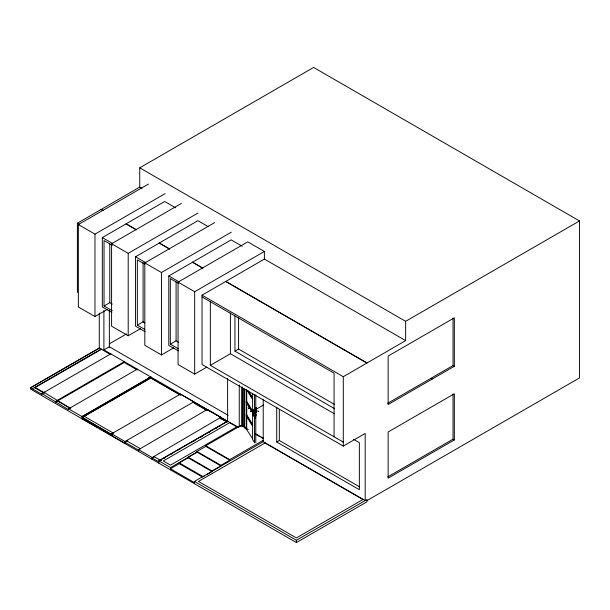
<?xml version="1.0" encoding="UTF-8"?>
<svg xmlns="http://www.w3.org/2000/svg" width="610" height="610" viewBox="0 0 610 610"><rect width="100%" height="100%" fill="white"/><g stroke="black" fill="none" stroke-linecap="round" stroke-linejoin="round"><path stroke-width="0.91" d="M253.661 411.903L253.478 412.52L253.203 412.146M253.729 415.86C253.485 410.599 251.755 415.257 253.684 416.104C255.155 417.118 253.211 410.698 253.424 414.739M255.331 416.295L255.331 413.984M252.868 410.172L253.18 409.783L253.729 411.689M253.379 410.164C253.973 408.715 254.85 413.26 253.813 412.604M254.073 414.983L253.516 414.045L254.073 415.448M250.901 411.414L250.527 411.773L250.946 410.865M252.982 410.187L253.615 412.772L253.074 412.032M255.308 410.172L255.712 410.385M255.826 410.164C256.833 409.79 256.528 414.144 255.88 411.559M256.017 410.827L256.07 411.491M255.88 412.459L255.308 409.76L263.573 404.964M221.018 419.017L221.003 417.24L207.377 409.371L138.6 449.677L138.6 451.461M221.003 417.24L152.225 457.546L152.225 459.33L152.225 457.546L138.584 449.684L138.6 450.958M77.394 292.587L77.394 223.199L139.751 187.095L139.751 167.819L313.609 67.443L579.5 220.95L579.5 377.91L366.991 500.596M107.154 309.522L94.969 316.552L78.355 306.96L78.355 224.549L148.474 184.067M78.355 224.549L94.969 234.141L165.089 193.66M111.821 312.457L102.327 306.975L102.327 237.587L164.677 201.491L175.756 207.888M140.392 328.706L128.207 335.744L111.584 326.152L111.584 243.741L181.376 203.443M111.584 243.741L128.207 253.333L197.991 213.042M145.058 331.649L135.557 326.167L135.557 256.779L197.915 220.675L208.201 226.615M173.629 347.898L161.444 354.936L144.822 345.336L144.822 262.925L214.689 222.589M144.822 262.925L161.444 272.517L231.312 232.181M112.278 245.319L104.035 240.554L104.035 305.991L109.785 302.674L112.255 304.1M178.295 350.841L168.795 345.359L168.795 275.964L231.152 239.867L242.231 246.265M206.866 367.083L194.681 374.121L178.059 364.528L178.059 282.117L247.767 241.865L264.389 251.465L264.389 259.059L405.642 340.609L343.285 376.705L343.285 446.101L365.176 433.458L365.176 500.566L263.223 441.709L194.438 481.42L194.438 483.7M178.059 282.117L194.681 291.71L264.389 251.465M144.684 264.107L137.349 259.875L137.349 325.138L143.091 321.821L144.722 322.759M194.438 481.42L296.391 540.277L366.991 499.514L366.991 501.801L296.391 542.557L30.5 389.05L30.5 387.754L99.285 348.035L110.776 354.669M30.5 387.853L99.712 347.891M109.274 343.865L126.514 333.914M32.292 388.791L101.085 349.072M34.724 387.739L101.832 349.095M103.906 310.475L103.906 349.904L109.358 346.754L228.117 415.326M225.738 281.37L366.991 363.019L225.738 281.469L264.389 259.059M343.285 446.101L202.032 364.544L202.032 295.156L225.738 281.469M30.5 387.754L41.991 394.38L41.991 393.587L110.776 353.869M55.502 401.388L124.303 361.677L124.303 362.477L137.364 370.018L137.364 369.119L68.579 408.837L68.579 409.737L41.991 393.587M55.502 402.181L124.303 362.477M178.303 283.231L170.335 278.633L170.335 344.177L176.084 340.868L178.471 342.24M68.579 408.837L82.03 416.607L150.822 376.888L150.876 378.078M150.822 376.988L82.03 416.706L82.091 417.537L111.577 434.556L82.335 417.324L150.822 378.04L180.423 395.135M82.091 417.537L150.822 377.788L180.423 394.983M82.03 418.803L97.966 427.648M210.343 301.729L210.343 365.352L230.412 353.762L334.356 413.771M234.949 316.026L234.949 351.146L238.579 349.05L334.28 404.3M111.943 435.715L111.638 433.794L180.423 394.083L211.312 412.017M111.638 433.794L125.012 441.518L193.805 401.807L193.805 402.859M125.317 443.34L125.012 443.615L125.012 441.518M160.049 460.092L154.353 456.806L152.225 458.034L159.088 461.991M158.745 463.089L158.745 460.809L227.53 421.098L238.441 427.396M163.762 458.491L165.409 457.546M171.158 454.221L172.805 453.276M178.555 449.951L180.202 448.998M192.531 441.884L194.994 440.458M199.927 437.614L202.398 436.188M208.147 432.864L209.794 431.918M215.543 428.594L217.19 427.648M218.837 426.695L220.477 425.75M139.751 167.819L405.642 321.325L579.5 220.95M263.223 440.29L229.741 459.62L229.741 460.222L205.776 446.383L205.776 445.78L241.08 425.399L248.262 429.554M242.46 425.017L239.257 426.87L239.257 384.963M196.946 451.476L220.919 465.316L220.919 465.918L196.946 452.079L196.946 451.476L205.776 446.383M242.856 425.109L241.735 425.757L241.735 387.297M188.124 457.172L212.089 471.012L212.089 471.629L188.124 457.79L188.124 457.172L196.946 452.079M158.745 460.809L170.472 467.58L196.374 452.628M188.124 457.79L179.294 462.883L203.267 476.723L204.868 475.8M242.376 386.923L242.376 425.383L243.794 426.207L244.274 425.925L244.274 389.233M202.467 477.058L179.294 463.684L170.472 468.777L194.438 482.617M220.919 465.316L229.741 460.222M212.089 471.012L220.919 465.918M206.477 474.87L211.289 472.094M276.719 407.175L276.719 441.998L279.311 440.504L359.488 486.795M387.655 403.294L453.039 365.55L454.336 366.297L454.336 317.84L388.143 356.057L388.143 404.514L454.336 366.297M387.663 476.928L453.039 439.185L454.336 439.932L454.336 393.77L388.143 431.987L388.143 478.149L454.336 439.932M257.733 410.812L258.747 411.475L257.931 411.475M253.058 414.083C253.28 416.378 253.844 415.25 253.577 414.076M255.331 412.802L255.331 410.5M255.308 413.245C256.177 413.267 256.429 417.164 255.506 415.822M252.624 411.125L246.714 401.433L246.196 401.449L252.601 411.948M252.624 424.56L246.714 414.869L246.196 414.884L252.601 425.376M244.274 425.925L252.128 437.957M250.718 411.292L252.784 411.277M253.058 414.617L253.577 414.617M253.539 414.922L254.027 414.869M253.516 415.41L254.027 415.402M254.766 409.592L255.628 409.806L254.766 409.592L254.82 418.33L255.628 418.391L255.575 409.653M255.476 412.299L255.582 413.679L254.942 413.328L254.942 412.261L255.941 412.749L255.842 410.492M254.942 413.328L255.476 413.366M254.942 412.261L255.582 412.612M143.197 321.912L144.814 322.842M139.751 187.095L142.016 188.406M430.934 378.307L432.238 379.054M136.32 229.741L126.034 223.801L136.32 229.84M159.271 242.993L169.557 248.933M202.794 268.118L192.501 262.178L202.794 268.217M159.271 243.093L169.557 249.032M77.394 223.199L79.666 224.51M102.327 237.587L112.614 243.527M135.557 256.779L145.851 262.719M168.795 275.964L179.081 281.904M202.032 295.156L343.285 376.705M202.032 296.933L334.074 373.167L334.074 436.791M234.949 351.146L334.768 408.776M353.617 439.345L359.351 442.646L359.351 489.708L276.719 441.998M210.343 365.352L343.285 442.105M137.349 325.138L144.684 329.369M170.335 344.177L178.303 348.775M104.035 305.991L112.278 310.749M255.453 433.702L263.444 438.315M242.673 426.741L241.08 425.399M244.274 427.663L246.669 429.051M256.253 434.587L259.448 436.432M261.05 437.347L262.643 438.27M103.906 349.904L227.873 421.479M212.89 412.924L214.461 413.832M216.031 414.739L217.602 415.646M219.181 416.554L227.53 421.38M193.805 402.608L206.965 410.301M220.126 417.804L226.706 421.701M194.628 403.332L206.965 410.461M220.126 418.056L226.706 421.853M148.489 377.742L150.083 378.665M205.776 445.78L229.741 459.62M34.907 387.274L44.606 392.87L44.667 392.032M70.699 408.509L44.111 392.36L44.111 393.16M113.696 433.336L84.21 416.31L84.21 415.509L82.03 416.607M140.696 448.922L127.139 441.091L125.012 442.319L138.569 450.142L138.569 451.446M34.724 387.838L43.722 393.031M57.622 401.06L70.699 408.608M99.605 428.594L105.362 431.918M107.009 432.871L125.317 443.439M248.682 391.437L252.624 397.895M247.698 390.461L252.128 397.728M247.675 390.644L252.601 398.719M247.187 390.469L252.601 399.352M246.196 402.264L252.601 412.764M246.196 415.677L252.601 426.169M254.05 441.945L252.601 439.581L252.601 393.244M255.834 414.853L255.361 414.03L255.338 414.487M255.628 418.391L254.82 418.33M220.751 417.362L220.751 418.864M453.039 318.039L453.039 365.55M453.039 393.968L453.039 439.185M405.642 321.325L405.642 340.609M296.391 540.277L296.391 542.557M279.311 409.447L279.311 440.504M263.223 399.741L263.223 441.709M255.781 394.838L255.781 442.829M254.53 394.746L254.53 442.738M246.714 389.744L246.714 401.433M246.714 403.157L246.714 414.869M246.714 416.554L246.714 429.074M246.196 389.76L246.196 429.082M243.794 388.562L243.794 426.207M238.579 317.726L238.579 349.05M230.412 312.93L230.412 353.762M227.614 378.375L227.614 421.327L160.865 459.765L161.299 459.917L160.948 459.719L160.948 460.619M227.53 421.098L227.53 422.074M203.267 476.326L203.267 476.723M194.681 291.71L194.681 374.121M179.294 462.487L179.294 463.684M176.084 281.965L176.084 340.868M170.472 467.58L170.472 469.86M161.444 272.517L161.444 354.936M161.04 459.765L161.04 460.565M154.353 456.303L154.353 456.806M143.091 262.43L143.091 321.821M128.207 253.333L128.207 335.744M127.139 440.298L127.139 441.35M109.785 243.878L109.785 302.674M109.358 310.147L109.358 347.654M99.285 313.044L99.285 348.035M94.969 234.141L94.969 316.552M252.433 410.393C252.814 415.265 253.882 409.828 252.433 410.393M252.647 410.926L252.853 411.765L252.654 410.85M248.552 408.09C249.048 409.691 249.757 406.954 248.552 408.09M256.048 408.029C256.535 409.63 257.252 406.893 256.048 408.029M229.657 422.677L163.297 460.992L170.472 465.133L236.833 426.817L229.657 422.677M265.045 442.99L198.486 481.42L296.391 537.944L362.95 499.514L265.045 442.99M103.181 210.61L101.107 209.413L103.181 210.61"/></g></svg>
